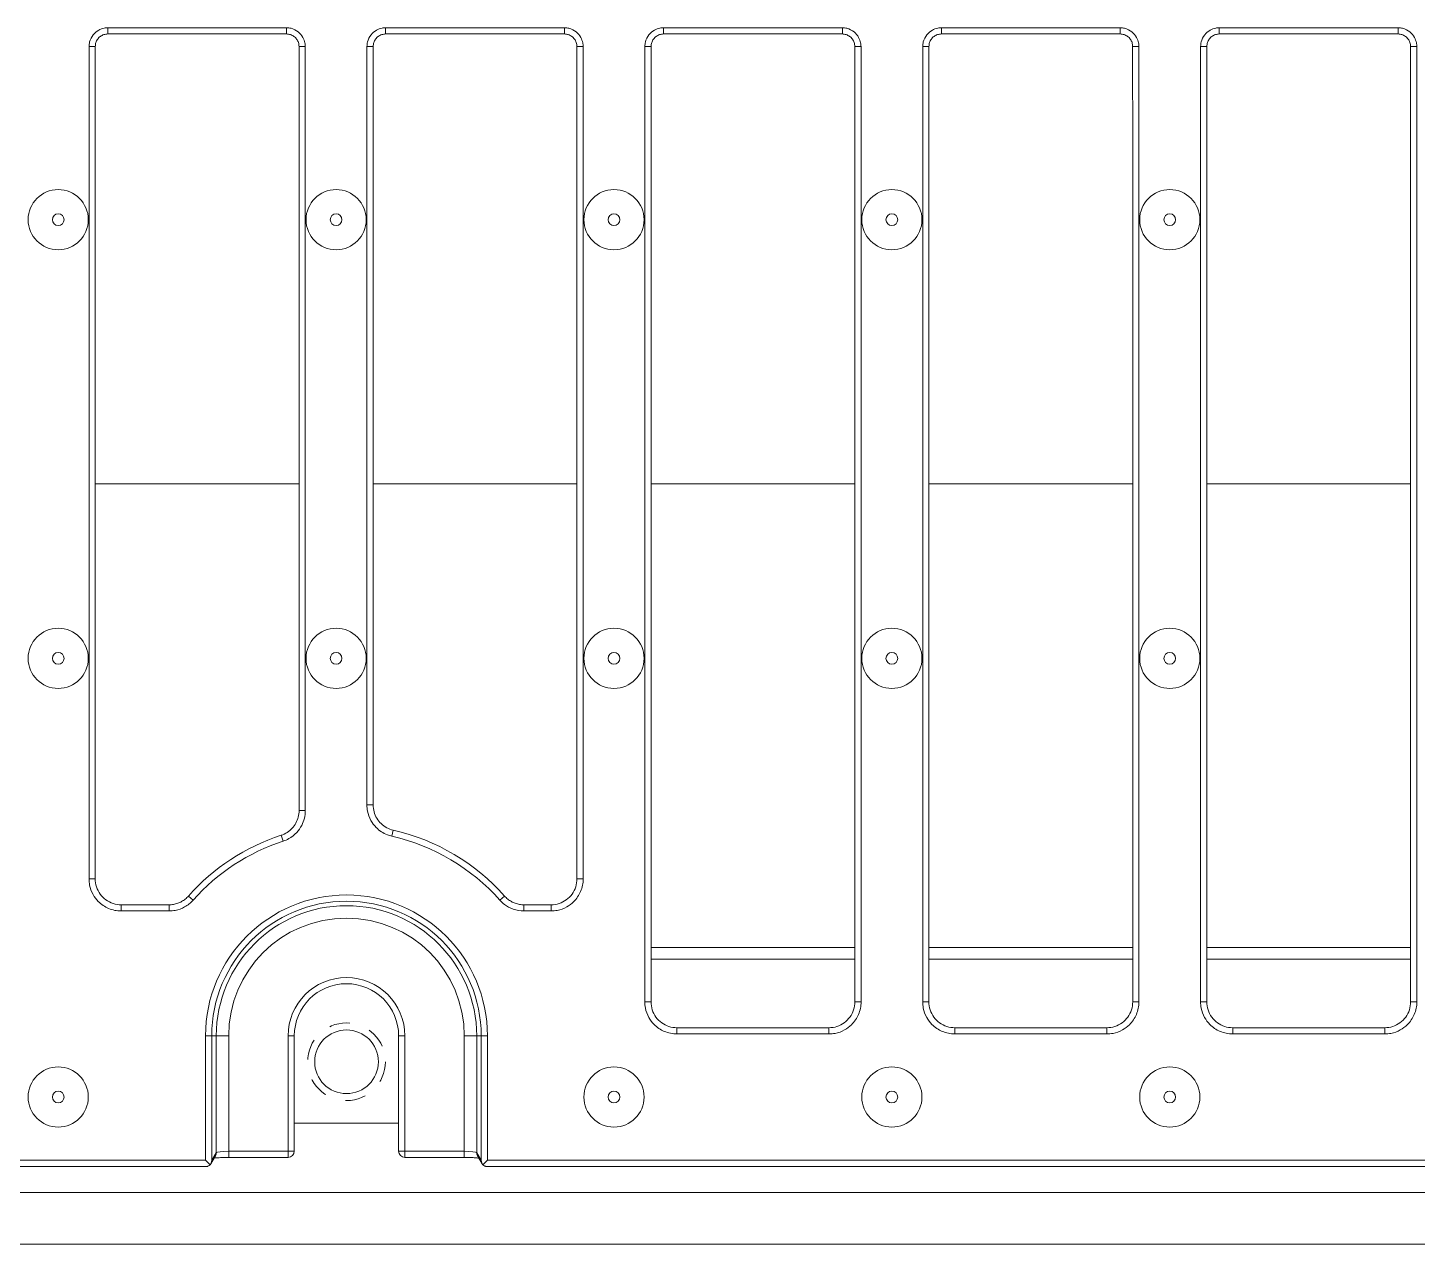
# Model space of a CAD drawing. Header units: inches. Extents: x -14 to 145, y 14 to 58.
# Drawn here: x 68.53 to 75.23, y 44.12 to 49.98 of the extents above; entities that cross this region are included whole.
import ezdxf

# ---------------------------------------------------------------- set-up
doc = ezdxf.new("R2010")
doc.units = ezdxf.units.IN
doc.header["$MEASUREMENT"] = 0
doc.linetypes.add('DASHED', pattern=[0.2067, 0.1654, -0.0413])
for name, color, linetype, lineweight in [('Hidden Narrow (ANSI)', 7, 'DASHED', 25), ('Visible (ANSI)', 7, 'Continuous', 50), ('Visible Narrow (ANSI)', 7, 'Continuous', 35)]:
    doc.layers.add(name, color=color, linetype=linetype, lineweight=lineweight)

msp = doc.modelspace()

# ---------------------------------------------------------------- linework, layer by layer
at = {"layer": 'Hidden Narrow (ANSI)', "lineweight": 0, "ltscale": 0.179413}
msp.add_circle((70.06318, 44.99621), 0.1875, dxfattribs=at)
at = {"layer": 'Visible (ANSI)', "lineweight": 0}
for p, q in [((69.77425, 49.95389), (68.91185, 49.95389)), ((71.11425, 49.95389), (70.25185, 49.95389)), ((72.45425, 49.95389), (71.59185, 49.95389)), ((73.79425, 49.95389), (72.93185, 49.95389)), ((75.13425, 49.95389), (74.27185, 49.95389)), ((68.97639, 45.7536), (69.20751, 45.7536)), ((70.91859, 45.7536), (71.04971, 45.7536)), ((72.51452, 45.49121), (71.53158, 45.49121)), ((73.85452, 45.49121), (72.87158, 45.49121)), ((75.19452, 45.49121), (74.21158, 45.49121)), ((72.38961, 45.16043), (71.65649, 45.16043)), ((73.72961, 45.16043), (72.99649, 45.16043)), ((75.06961, 45.16043), (74.33649, 45.16043)), ((69.81144, 44.56472), (69.81144, 45.12121)), ((70.31467, 45.12121), (70.31467, 44.56472)), ((68.11485, 44.49121), (69.38783, 44.49121)), ((69.40502, 44.49957), (69.38338, 44.52121)), ((69.40823, 44.50409), (69.43085, 44.54184)), ((69.49499, 44.53472), (69.78144, 44.53472)), ((70.34467, 44.53472), (70.63111, 44.53472)), ((70.69525, 44.54184), (70.71787, 44.50409)), ((70.72108, 44.49957), (70.74272, 44.52121)), ((70.73828, 44.49121), (89.38783, 44.49121)), ((140.06318, 44.36621), (44.06318, 44.36621)), ((140.06318, 44.11621), (44.06318, 44.11621))]:
    msp.add_line(p, q, dxfattribs=at)
for centre, radius in [((68.67305, 49.05821), 0.145), ((70.01305, 49.05821), 0.145), ((71.35305, 49.05821), 0.145), ((72.69305, 49.05821), 0.145), ((74.03305, 49.05821), 0.145), ((68.67305, 46.94221), 0.145), ((70.01305, 46.94221), 0.145), ((71.35305, 46.94221), 0.145), ((72.69305, 46.94221), 0.145), ((74.03305, 46.94221), 0.145), ((70.06318, 44.99621), 0.1535), ((68.67305, 44.82621), 0.145), ((71.35305, 44.82621), 0.145), ((72.69305, 44.82621), 0.145), ((74.03305, 44.82621), 0.145)]:
    msp.add_circle(centre, radius, dxfattribs=at)
for centre, radius, start, end in [((70.06305, 45.12121), 1.01769, 41.509644, 77.18714), ((70.06305, 45.12121), 1.01769, 108.016699, 138.490356), ((70.06305, 45.12121), 0.25161, 0, 180), ((69.78144, 44.56472), 0.03, 270, 0), ((70.34467, 44.56472), 0.03, 180, 270)]:
    msp.add_arc(centre, radius, start, end, dxfattribs=at)
for centre, major_axis, start_param, end_param in [((69.38338, 44.52097), (-0.00878, -0.03176), 1.1029639, 1.8156088), ((70.74272, 44.52097), (0.00878, -0.03176), 4.4675765, 5.1802214)]:
    msp.add_ellipse(centre, major_axis=major_axis, ratio=0.9032025, start_param=start_param, end_param=end_param, dxfattribs=at)
for points, knots in [([(68.91185, 49.95389), (68.9056, 49.95389), (68.89926, 49.95289), (68.88732, 49.949), (68.88167, 49.94612), (68.87149, 49.93871), (68.86703, 49.93424), (68.85964, 49.92404), (68.85677, 49.91838), (68.85292, 49.90646), (68.85193, 49.9002), (68.85193, 49.89395)], [0, 0, 0, 0, 0.07139718, 0.07139718, 0.14279436, 0.14279436, 0.21419154, 0.21419154, 0.28558872, 0.28558872, 0.3569859, 0.3569859, 0.3569859, 0.3569859]), ([(69.83417, 49.89395), (69.83417, 49.9002), (69.83317, 49.90654), (69.82929, 49.91849), (69.82641, 49.92414), (69.819, 49.93433), (69.81453, 49.93879), (69.80433, 49.94618), (69.79867, 49.94905), (69.78676, 49.9529), (69.7805, 49.95389), (69.77425, 49.95389)], [0, 0, 0, 0, 0.07139701, 0.07139701, 0.14279401, 0.14279401, 0.21419102, 0.21419102, 0.28558803, 0.28558803, 0.35698503, 0.35698503, 0.35698503, 0.35698503]), ([(70.25185, 49.95389), (70.2456, 49.95389), (70.23926, 49.95289), (70.22732, 49.949), (70.22167, 49.94612), (70.21149, 49.93871), (70.20703, 49.93424), (70.19964, 49.92404), (70.19677, 49.91838), (70.19292, 49.90646), (70.19193, 49.9002), (70.19193, 49.89395)], [0, 0, 0, 0, 0.07139718, 0.07139718, 0.14279436, 0.14279436, 0.21419154, 0.21419154, 0.28558872, 0.28558872, 0.3569859, 0.3569859, 0.3569859, 0.3569859]), ([(71.17417, 49.89395), (71.17417, 49.9002), (71.17317, 49.90654), (71.16929, 49.91849), (71.16641, 49.92414), (71.159, 49.93433), (71.15453, 49.93879), (71.14433, 49.94618), (71.13867, 49.94905), (71.12676, 49.9529), (71.1205, 49.95389), (71.11425, 49.95389)], [0, 0, 0, 0, 0.07139701, 0.07139701, 0.14279401, 0.14279401, 0.21419102, 0.21419102, 0.28558803, 0.28558803, 0.35698503, 0.35698503, 0.35698503, 0.35698503]), ([(71.59185, 49.95389), (71.5856, 49.95389), (71.57926, 49.95289), (71.56732, 49.949), (71.56167, 49.94612), (71.55149, 49.93871), (71.54703, 49.93424), (71.53964, 49.92404), (71.53677, 49.91838), (71.53292, 49.90646), (71.53193, 49.9002), (71.53193, 49.89395)], [0, 0, 0, 0, 0.07139718, 0.07139718, 0.14279436, 0.14279436, 0.21419154, 0.21419154, 0.28558872, 0.28558872, 0.3569859, 0.3569859, 0.3569859, 0.3569859]), ([(72.51417, 49.89395), (72.51417, 49.9002), (72.51317, 49.90654), (72.50929, 49.91849), (72.50641, 49.92414), (72.499, 49.93433), (72.49453, 49.93879), (72.48433, 49.94618), (72.47867, 49.94905), (72.46676, 49.9529), (72.4605, 49.95389), (72.45425, 49.95389)], [0, 0, 0, 0, 0.07139701, 0.07139701, 0.14279401, 0.14279401, 0.21419102, 0.21419102, 0.28558803, 0.28558803, 0.35698503, 0.35698503, 0.35698503, 0.35698503]), ([(72.93185, 49.95389), (72.9256, 49.95389), (72.91926, 49.95289), (72.90732, 49.949), (72.90167, 49.94612), (72.89149, 49.93871), (72.88703, 49.93424), (72.87964, 49.92404), (72.87677, 49.91838), (72.87292, 49.90646), (72.87193, 49.9002), (72.87193, 49.89395)], [0, 0, 0, 0, 0.07139718, 0.07139718, 0.14279436, 0.14279436, 0.21419154, 0.21419154, 0.28558872, 0.28558872, 0.3569859, 0.3569859, 0.3569859, 0.3569859]), ([(73.85417, 49.89395), (73.85417, 49.9002), (73.85317, 49.90654), (73.84929, 49.91849), (73.84641, 49.92414), (73.839, 49.93433), (73.83453, 49.93879), (73.82433, 49.94618), (73.81867, 49.94905), (73.80676, 49.9529), (73.8005, 49.95389), (73.79425, 49.95389)], [0, 0, 0, 0, 0.07139701, 0.07139701, 0.14279401, 0.14279401, 0.21419102, 0.21419102, 0.28558803, 0.28558803, 0.35698503, 0.35698503, 0.35698503, 0.35698503]), ([(74.27185, 49.95389), (74.2656, 49.95389), (74.25926, 49.95289), (74.24732, 49.949), (74.24167, 49.94612), (74.23149, 49.93871), (74.22703, 49.93424), (74.21964, 49.92404), (74.21677, 49.91838), (74.21292, 49.90646), (74.21193, 49.9002), (74.21193, 49.89395)], [0, 0, 0, 0, 0.07139718, 0.07139718, 0.14279436, 0.14279436, 0.21419154, 0.21419154, 0.28558872, 0.28558872, 0.3569859, 0.3569859, 0.3569859, 0.3569859]), ([(75.19417, 49.89395), (75.19417, 49.9002), (75.19317, 49.90654), (75.18929, 49.91849), (75.18641, 49.92414), (75.179, 49.93433), (75.17453, 49.93879), (75.16433, 49.94618), (75.15867, 49.94905), (75.14676, 49.9529), (75.1405, 49.95389), (75.13425, 49.95389)], [0, 0, 0, 0, 0.07139701, 0.07139701, 0.14279401, 0.14279401, 0.21419102, 0.21419102, 0.28558803, 0.28558803, 0.35698503, 0.35698503, 0.35698503, 0.35698503]), ([(68.85193, 49.89395), (68.85193, 49.62625), (68.85192, 49.35855), (68.85189, 48.82314), (68.85187, 48.55544), (68.85182, 48.02004), (68.85179, 47.75234), (68.85173, 47.21694), (68.8517, 46.94924), (68.85164, 46.41383), (68.85162, 46.14613), (68.8516, 45.87843)], [0, 0, 0, 0, 2.0398805, 2.0398805, 4.0797611, 4.0797611, 6.1196416, 6.1196416, 8.1595222, 8.1595222, 10.1994027, 10.1994027, 10.1994027, 10.1994027]), ([(69.83417, 49.89395), (69.83417, 49.6482), (69.83418, 49.40245), (69.83421, 48.91095), (69.83423, 48.6652), (69.83427, 48.17371), (69.8343, 47.92796), (69.83435, 47.43646), (69.83438, 47.19071), (69.83443, 46.69921), (69.83446, 46.45346), (69.83448, 46.20772)], [-9.3630221, -9.3630221, -9.3630221, -9.3630221, -7.4904177, -7.4904177, -5.6178133, -5.6178133, -3.7452088, -3.7452088, -1.8726044, -1.8726044, 0, 0, 0, 0]), ([(70.19193, 49.89395), (70.19193, 49.65004), (70.19192, 49.40613), (70.1919, 48.91831), (70.19188, 48.67439), (70.19184, 48.18657), (70.19181, 47.94266), (70.19176, 47.45484), (70.19173, 47.21093), (70.19167, 46.72311), (70.19165, 46.4792), (70.19163, 46.23529)], [0, 0, 0, 0, 1.8585962, 1.8585962, 3.7171925, 3.7171925, 5.5757887, 5.5757887, 7.434385, 7.434385, 9.2929812, 9.2929812, 9.2929812, 9.2929812]), ([(71.17417, 49.89395), (71.17417, 49.62625), (71.17418, 49.35855), (71.17421, 48.82314), (71.17424, 48.55544), (71.17428, 48.02004), (71.17431, 47.75234), (71.17437, 47.21694), (71.17441, 46.94924), (71.17446, 46.41383), (71.17449, 46.14613), (71.1745, 45.87843)], [-10.1994027, -10.1994027, -10.1994027, -10.1994027, -8.1595222, -8.1595222, -6.1196416, -6.1196416, -4.0797611, -4.0797611, -2.0398805, -2.0398805, 0, 0, 0, 0]), ([(71.53193, 49.89395), (71.53193, 49.5867), (71.53192, 49.27946), (71.53188, 48.66497), (71.53185, 48.35772), (71.53179, 47.74323), (71.53175, 47.43598), (71.53168, 46.82149), (71.53165, 46.51425), (71.5316, 45.89976), (71.53158, 45.59251), (71.53157, 45.28527)], [0, 0, 0, 0, 2.3412087, 2.3412087, 4.6824173, 4.6824173, 7.023626, 7.023626, 9.3648346, 9.3648346, 11.7060433, 11.7060433, 11.7060433, 11.7060433]), ([(72.51417, 49.89395), (72.51417, 49.5867), (72.51419, 49.27946), (72.51423, 48.66497), (72.51425, 48.35772), (72.51431, 47.74323), (72.51435, 47.43598), (72.51442, 46.82149), (72.51445, 46.51425), (72.51451, 45.89976), (72.51452, 45.59251), (72.51453, 45.28527)], [-11.7060433, -11.7060433, -11.7060433, -11.7060433, -9.3648346, -9.3648346, -7.023626, -7.023626, -4.6824173, -4.6824173, -2.3412087, -2.3412087, 0, 0, 0, 0]), ([(72.87193, 49.89395), (72.87193, 49.5867), (72.87192, 49.27946), (72.87188, 48.66497), (72.87185, 48.35772), (72.87179, 47.74323), (72.87175, 47.43598), (72.87168, 46.82149), (72.87165, 46.51425), (72.8716, 45.89976), (72.87158, 45.59251), (72.87157, 45.28527)], [0, 0, 0, 0, 2.3412087, 2.3412087, 4.6824173, 4.6824173, 7.023626, 7.023626, 9.3648346, 9.3648346, 11.7060433, 11.7060433, 11.7060433, 11.7060433]), ([(73.85417, 49.89395), (73.85417, 49.5867), (73.85419, 49.27946), (73.85423, 48.66497), (73.85425, 48.35772), (73.85431, 47.74323), (73.85435, 47.43598), (73.85442, 46.82149), (73.85445, 46.51425), (73.85451, 45.89976), (73.85452, 45.59251), (73.85453, 45.28527)], [-11.7060433, -11.7060433, -11.7060433, -11.7060433, -9.3648346, -9.3648346, -7.023626, -7.023626, -4.6824173, -4.6824173, -2.3412087, -2.3412087, 0, 0, 0, 0]), ([(74.21193, 49.89395), (74.21193, 49.5867), (74.21192, 49.27946), (74.21188, 48.66497), (74.21185, 48.35772), (74.21179, 47.74323), (74.21175, 47.43598), (74.21168, 46.82149), (74.21165, 46.51425), (74.2116, 45.89976), (74.21158, 45.59251), (74.21157, 45.28527)], [0, 0, 0, 0, 2.3412087, 2.3412087, 4.6824173, 4.6824173, 7.023626, 7.023626, 9.3648346, 9.3648346, 11.7060433, 11.7060433, 11.7060433, 11.7060433]), ([(75.19417, 49.89395), (75.19417, 49.5867), (75.19419, 49.27946), (75.19423, 48.66497), (75.19425, 48.35772), (75.19431, 47.74323), (75.19435, 47.43598), (75.19442, 46.82149), (75.19445, 46.51425), (75.19451, 45.89976), (75.19452, 45.59251), (75.19453, 45.28527)], [-11.7060433, -11.7060433, -11.7060433, -11.7060433, -9.3648346, -9.3648346, -7.023626, -7.023626, -4.6824173, -4.6824173, -2.3412087, -2.3412087, 0, 0, 0, 0]), ([(70.19163, 46.23529), (70.19163, 46.22413), (70.19315, 46.21283), (70.19914, 46.19115), (70.20355, 46.18082), (70.21511, 46.1615), (70.22219, 46.15265), (70.23837, 46.13723), (70.24755, 46.13058), (70.26722, 46.12002), (70.27786, 46.11604), (70.28874, 46.11356)], [0, 0, 0, 0, 0.10542288, 0.10542288, 0.21084577, 0.21084577, 0.31626865, 0.31626865, 0.42169154, 0.42169154, 0.52711442, 0.52711442, 0.52711442, 0.52711442]), ([(69.74829, 46.089), (69.75818, 46.09222), (69.76779, 46.09674), (69.78551, 46.108), (69.79356, 46.11467), (69.8079, 46.12997), (69.81413, 46.13858), (69.82415, 46.15686), (69.82801, 46.16666), (69.83316, 46.18684), (69.83448, 46.19731), (69.83448, 46.20772)], [0, 0, 0, 0, 0.09833947, 0.09833947, 0.19667895, 0.19667895, 0.29501842, 0.29501842, 0.39335789, 0.39335789, 0.49169737, 0.49169737, 0.49169737, 0.49169737]), ([(68.8516, 45.87843), (68.8516, 45.86542), (68.85368, 45.85221), (68.86177, 45.82732), (68.86776, 45.81556), (68.88319, 45.79434), (68.89249, 45.78505), (68.91374, 45.76964), (68.92553, 45.76367), (68.95034, 45.75565), (68.96338, 45.7536), (68.97639, 45.7536)], [0, 0, 0, 0, 0.12291679, 0.12291679, 0.24583358, 0.24583358, 0.36875037, 0.36875037, 0.49166716, 0.49166716, 0.61458394, 0.61458394, 0.61458394, 0.61458394]), ([(71.04971, 45.7536), (71.06273, 45.7536), (71.07593, 45.75568), (71.10081, 45.76377), (71.11258, 45.76977), (71.13379, 45.78521), (71.14307, 45.79451), (71.15847, 45.81577), (71.16444, 45.82756), (71.17246, 45.85238), (71.1745, 45.86542), (71.1745, 45.87843)], [0, 0, 0, 0, 0.12291711, 0.12291711, 0.24583422, 0.24583422, 0.36875133, 0.36875133, 0.49166844, 0.49166844, 0.61458555, 0.61458555, 0.61458555, 0.61458555]), ([(69.20751, 45.7536), (69.21453, 45.7536), (69.2216, 45.75419), (69.23555, 45.75658), (69.24243, 45.75837), (69.25571, 45.76306), (69.26212, 45.76596), (69.27441, 45.77281), (69.28024, 45.77674), (69.2912, 45.78555), (69.29631, 45.79043), (69.30096, 45.79568)], [0, 0, 0, 0, 0.06627672, 0.06627672, 0.13255344, 0.13255344, 0.19883016, 0.19883016, 0.26510688, 0.26510688, 0.3313836, 0.3313836, 0.3313836, 0.3313836]), ([(70.82514, 45.79568), (70.82979, 45.79043), (70.83492, 45.78553), (70.84596, 45.77667), (70.85186, 45.7727), (70.86418, 45.76586), (70.87059, 45.76298), (70.88386, 45.75832), (70.89067, 45.75656), (70.90453, 45.75419), (70.91158, 45.7536), (70.91859, 45.7536)], [0, 0, 0, 0, 0.06627671, 0.06627671, 0.13255342, 0.13255342, 0.19883012, 0.19883012, 0.26510683, 0.26510683, 0.33138354, 0.33138354, 0.33138354, 0.33138354]), ([(71.53157, 45.28527), (71.53157, 45.27226), (71.53366, 45.25904), (71.54176, 45.23416), (71.54776, 45.22239), (71.56321, 45.20117), (71.57252, 45.19188), (71.5938, 45.17648), (71.60559, 45.17051), (71.63042, 45.16248), (71.64347, 45.16043), (71.65649, 45.16043)], [0, 0, 0, 0, 0.12296441, 0.12296441, 0.24592882, 0.24592882, 0.36889323, 0.36889323, 0.49185764, 0.49185764, 0.61482205, 0.61482205, 0.61482205, 0.61482205]), ([(72.38961, 45.16043), (72.40263, 45.16043), (72.41585, 45.16251), (72.44075, 45.17061), (72.45252, 45.1766), (72.47376, 45.19204), (72.48305, 45.20134), (72.49847, 45.2226), (72.50445, 45.23439), (72.51248, 45.25921), (72.51453, 45.27226), (72.51453, 45.28527)], [0, 0, 0, 0, 0.12296382, 0.12296382, 0.24592765, 0.24592765, 0.36889147, 0.36889147, 0.49185529, 0.49185529, 0.61481912, 0.61481912, 0.61481912, 0.61481912]), ([(72.87157, 45.28527), (72.87157, 45.27226), (72.87366, 45.25904), (72.88176, 45.23416), (72.88776, 45.22239), (72.90321, 45.20117), (72.91252, 45.19188), (72.9338, 45.17648), (72.94559, 45.17051), (72.97042, 45.16248), (72.98347, 45.16043), (72.99649, 45.16043)], [0, 0, 0, 0, 0.12296441, 0.12296441, 0.24592882, 0.24592882, 0.36889323, 0.36889323, 0.49185764, 0.49185764, 0.61482205, 0.61482205, 0.61482205, 0.61482205]), ([(73.72961, 45.16043), (73.74263, 45.16043), (73.75585, 45.16251), (73.78075, 45.17061), (73.79252, 45.1766), (73.81376, 45.19204), (73.82305, 45.20134), (73.83847, 45.2226), (73.84445, 45.23439), (73.85248, 45.25921), (73.85453, 45.27226), (73.85453, 45.28527)], [0, 0, 0, 0, 0.12296382, 0.12296382, 0.24592765, 0.24592765, 0.36889147, 0.36889147, 0.49185529, 0.49185529, 0.61481912, 0.61481912, 0.61481912, 0.61481912]), ([(74.21157, 45.28527), (74.21157, 45.27226), (74.21366, 45.25904), (74.22176, 45.23416), (74.22776, 45.22239), (74.24321, 45.20117), (74.25252, 45.19188), (74.2738, 45.17648), (74.28559, 45.17051), (74.31042, 45.16248), (74.32347, 45.16043), (74.33649, 45.16043)], [0, 0, 0, 0, 0.12296441, 0.12296441, 0.24592882, 0.24592882, 0.36889323, 0.36889323, 0.49185764, 0.49185764, 0.61482205, 0.61482205, 0.61482205, 0.61482205]), ([(75.06961, 45.16043), (75.08263, 45.16043), (75.09585, 45.16251), (75.12075, 45.17061), (75.13252, 45.1766), (75.15376, 45.19204), (75.16305, 45.20134), (75.17847, 45.2226), (75.18445, 45.23439), (75.19248, 45.25921), (75.19453, 45.27226), (75.19453, 45.28527)], [0, 0, 0, 0, 0.12296382, 0.12296382, 0.24592765, 0.24592765, 0.36889147, 0.36889147, 0.49185529, 0.49185529, 0.61481912, 0.61481912, 0.61481912, 0.61481912]), ([(69.40502, 44.49957), (69.40208, 44.49624), (69.39852, 44.49399), (69.39341, 44.49206), (69.39174, 44.49165), (69.38952, 44.49131), (69.38884, 44.49125), (69.3881, 44.49121), (69.38796, 44.49121), (69.38783, 44.49121)], [0.488346575, 0.488346575, 0.488346575, 0.488346575, 0.531226699, 0.531226699, 0.553475242, 0.553475242, 0.564599514, 0.564599514, 0.56745422, 0.56745422, 0.56745422, 0.56745422]), ([(69.49499, 44.53472), (69.48585, 44.53472), (69.4766, 44.53459), (69.45946, 44.5341), (69.45134, 44.53374), (69.43726, 44.53285), (69.43106, 44.53231), (69.42575, 44.53169), (69.42521, 44.53162), (69.42469, 44.53155)], [0, 0, 0, 0, 0.06962429, 0.06962429, 0.13782969, 0.13782969, 0.20474501, 0.20474501, 0.21261993, 0.21261993, 0.21261993, 0.21261993]), ([(70.70142, 44.53155), (70.69877, 44.53189), (70.69559, 44.53222), (70.68685, 44.53299), (70.68077, 44.53339), (70.66688, 44.53409), (70.6588, 44.53436), (70.64417, 44.53465), (70.63762, 44.53472), (70.63111, 44.53472)], [0.14374709, 0.14374709, 0.14374709, 0.14374709, 0.18374135, 0.18374135, 0.2421295, 0.2421295, 0.30704653, 0.30704653, 0.35663251, 0.35663251, 0.35663251, 0.35663251]), ([(70.73828, 44.49121), (70.73814, 44.49121), (70.73799, 44.49122), (70.73723, 44.49125), (70.73653, 44.49132), (70.73427, 44.49167), (70.73257, 44.49209), (70.72749, 44.49406), (70.72399, 44.49628), (70.72108, 44.49957)], [0.584003588, 0.584003588, 0.584003588, 0.584003588, 0.587047207, 0.587047207, 0.598370628, 0.598370628, 0.621017471, 0.621017471, 0.663397938, 0.663397938, 0.663397938, 0.663397938])]:
    msp.add_open_spline(points, degree=3, knots=knots, dxfattribs=at)
at = {"layer": 'Visible Narrow (ANSI)', "lineweight": 0}
for p, q in [((69.77425, 49.98389), (68.91185, 49.98389)), ((68.91185, 49.95389), (68.91185, 49.98389)), ((69.77425, 49.95389), (69.77425, 49.98389)), ((71.11425, 49.98389), (70.25185, 49.98389)), ((70.25185, 49.95389), (70.25185, 49.98389)), ((71.11425, 49.95389), (71.11425, 49.98389)), ((72.45425, 49.98389), (71.59185, 49.98389)), ((71.59185, 49.95389), (71.59185, 49.98389)), ((72.45425, 49.95389), (72.45425, 49.98389)), ((73.79425, 49.98389), (72.93185, 49.98389)), ((72.93185, 49.95389), (72.93185, 49.98389)), ((73.79425, 49.95389), (73.79425, 49.98389)), ((75.13425, 49.98389), (74.27185, 49.98389)), ((74.27185, 49.95389), (74.27185, 49.98389)), ((75.13425, 49.95389), (75.13425, 49.98389)), ((68.82193, 49.89395), (68.85193, 49.89395)), ((69.83417, 49.89395), (69.86417, 49.89395)), ((70.16193, 49.89395), (70.19193, 49.89395)), ((71.17417, 49.89395), (71.20417, 49.89395)), ((71.50193, 49.89395), (71.53193, 49.89395)), ((72.51417, 49.89395), (72.54417, 49.89395)), ((72.84193, 49.89395), (72.87193, 49.89395)), ((73.85417, 49.89395), (73.88417, 49.89395)), ((74.18193, 49.89395), (74.21193, 49.89395)), ((75.19417, 49.89395), (75.22417, 49.89395)), ((69.83431, 47.78477), (68.85179, 47.78477)), ((71.17431, 47.78477), (70.19179, 47.78477)), ((72.51431, 47.78477), (71.53179, 47.78477)), ((73.85431, 47.78477), (72.87179, 47.78477)), ((75.19431, 47.78477), (74.21179, 47.78477)), ((70.19163, 46.23529), (70.16163, 46.23529)), ((69.83448, 46.20772), (69.86448, 46.20772)), ((70.28874, 46.11356), (70.28209, 46.08431)), ((69.74829, 46.089), (69.75756, 46.06047)), ((68.8516, 45.87843), (68.8216, 45.87844)), ((71.1745, 45.87843), (71.2045, 45.87844)), ((69.30096, 45.79568), (69.32342, 45.7758)), ((70.82514, 45.79568), (70.80268, 45.7758)), ((68.97639, 45.7536), (68.97639, 45.7236)), ((68.97639, 45.7236), (69.20751, 45.7236)), ((69.20751, 45.7536), (69.20751, 45.7236)), ((70.91859, 45.7536), (70.91859, 45.7236)), ((70.91859, 45.7236), (71.04971, 45.7236)), ((71.04971, 45.7536), (71.04971, 45.7236)), ((72.51452, 45.54693), (71.53158, 45.54693)), ((73.85452, 45.54693), (72.87158, 45.54693)), ((75.19452, 45.54693), (74.21158, 45.54693)), ((71.53157, 45.28527), (71.50157, 45.28527)), ((72.51453, 45.28527), (72.54453, 45.28527)), ((72.87157, 45.28527), (72.84157, 45.28527)), ((73.85453, 45.28527), (73.88453, 45.28527)), ((74.21157, 45.28527), (74.18157, 45.28527)), ((75.19453, 45.28527), (75.22453, 45.28527)), ((71.65649, 45.16043), (71.65649, 45.13043)), ((72.38961, 45.16043), (72.38961, 45.13043)), ((72.99649, 45.16043), (72.99649, 45.13043)), ((73.72961, 45.16043), (73.72961, 45.13043)), ((74.33649, 45.16043), (74.33649, 45.13043)), ((75.06961, 45.16043), (75.06961, 45.13043)), ((69.38338, 45.12121), (69.38338, 44.52121)), ((69.38338, 45.12121), (69.41334, 45.12121)), ((69.41334, 44.52097), (69.41334, 45.12121)), ((69.41334, 45.12121), (69.43507, 45.12121)), ((69.43507, 45.12121), (69.49499, 45.12121)), ((69.43507, 45.12121), (69.43507, 44.55726)), ((69.49499, 44.56472), (69.49499, 45.12121)), ((69.78144, 45.12121), (69.81144, 45.12121)), ((69.78144, 45.12121), (69.78144, 44.56472)), ((70.34467, 45.12121), (70.31467, 45.12121)), ((70.34467, 44.56472), (70.34467, 45.12121)), ((70.69103, 45.12121), (70.63111, 45.12121)), ((70.63111, 45.12121), (70.63111, 44.56472)), ((70.69103, 44.55726), (70.69103, 45.12121)), ((70.71277, 45.12121), (70.69103, 45.12121)), ((70.74272, 45.12121), (70.71277, 45.12121)), ((70.71277, 45.12121), (70.71277, 44.52097)), ((70.74272, 44.52121), (70.74272, 45.12121)), ((71.65649, 45.13043), (72.38961, 45.13043)), ((72.99649, 45.13043), (73.72961, 45.13043)), ((74.33649, 45.13043), (75.06961, 45.13043)), ((70.31467, 44.70021), (69.81144, 44.70021)), ((69.43507, 44.55726), (69.41334, 44.52097)), ((69.49499, 44.56472), (69.49499, 44.53472)), ((69.78144, 44.56472), (69.49499, 44.56472)), ((69.78144, 44.56472), (69.81144, 44.56472)), ((69.78144, 44.53472), (69.78144, 44.56472)), ((70.31467, 44.56472), (70.34467, 44.56472)), ((70.34467, 44.56472), (70.34467, 44.53472)), ((70.63111, 44.56472), (70.34467, 44.56472)), ((70.63111, 44.56472), (70.63111, 44.53472)), ((70.71277, 44.52097), (70.69103, 44.55726)), ((69.38338, 44.52121), (68.12196, 44.52121)), ((70.74272, 44.52121), (89.38338, 44.52121))]:
    msp.add_line(p, q, dxfattribs=at)
for centre in [(68.67305, 49.05821), (70.01305, 49.05821), (71.35305, 49.05821), (72.69305, 49.05821), (74.03305, 49.05821), (68.67305, 46.94221), (70.01305, 46.94221), (71.35305, 46.94221), (72.69305, 46.94221), (74.03305, 46.94221), (68.67305, 44.82621), (71.35305, 44.82621), (72.69305, 44.82621), (74.03305, 44.82621)]:
    msp.add_circle(centre, 0.02838, dxfattribs=at)
for radius, start, end in [(0.98769, 108.016699, 138.490356), (0.98769, 41.509644, 77.18714), (0.67967, 0, 180), (0.64971, 0, 180), (0.62798, 0, 180), (0.56806, 0, 180), (0.28161, 0, 180)]:
    msp.add_arc((70.06305, 45.12121), radius, start, end, dxfattribs=at)
for centre, major_axis, ratio, start_param, end_param in [((69.40511, 44.55726), (0.02574, -0.01542), 0.9948398, 0, 0.5419848), ((69.49499, 44.55684), (-0.06, 0), 0.131233, 4.712389, 6.2308254), ((70.63111, 44.55684), (-0.06, 0), 0.131233, 3.1939525, 4.712389), ((70.72099, 44.55726), (-0.02574, -0.01542), 0.9948398, 5.7412005, 6.2831853)]:
    msp.add_ellipse(centre, major_axis=major_axis, ratio=ratio, start_param=start_param, end_param=end_param, dxfattribs=at)
for points, knots in [([(68.91185, 49.98389), (68.90604, 49.98389), (68.90018, 49.98332), (68.88523, 49.98037), (68.87641, 49.97714), (68.85804, 49.96696), (68.84902, 49.95935), (68.83352, 49.94004), (68.82761, 49.92802), (68.8228, 49.90836), (68.82193, 49.90114), (68.82193, 49.89395)], [0, 0, 0, 0, 0.04423505, 0.04423505, 0.11501112, 0.11501112, 0.20301749, 0.20301749, 0.30215547, 0.30215547, 0.3569859, 0.3569859, 0.3569859, 0.3569859]), ([(69.86417, 49.89395), (69.86417, 49.89976), (69.8636, 49.90562), (69.86065, 49.92059), (69.85742, 49.92942), (69.84722, 49.9478), (69.83961, 49.95683), (69.82029, 49.97233), (69.80825, 49.97823), (69.78861, 49.98303), (69.78142, 49.98389), (69.77425, 49.98389)], [0, 0, 0, 0, 0.04427123, 0.04427123, 0.1151052, 0.1151052, 0.20317467, 0.20317467, 0.30236545, 0.30236545, 0.35698503, 0.35698503, 0.35698503, 0.35698503]), ([(70.25185, 49.98389), (70.24604, 49.98389), (70.24018, 49.98332), (70.22523, 49.98037), (70.21641, 49.97714), (70.19804, 49.96696), (70.18902, 49.95935), (70.17352, 49.94004), (70.16761, 49.92802), (70.1628, 49.90836), (70.16193, 49.90114), (70.16193, 49.89395)], [0, 0, 0, 0, 0.04423505, 0.04423505, 0.11501112, 0.11501112, 0.20301749, 0.20301749, 0.30215547, 0.30215547, 0.3569859, 0.3569859, 0.3569859, 0.3569859]), ([(71.20417, 49.89395), (71.20417, 49.89976), (71.2036, 49.90562), (71.20065, 49.92059), (71.19742, 49.92942), (71.18722, 49.9478), (71.17961, 49.95683), (71.16029, 49.97233), (71.14825, 49.97823), (71.12861, 49.98303), (71.12142, 49.98389), (71.11425, 49.98389)], [0, 0, 0, 0, 0.04427123, 0.04427123, 0.1151052, 0.1151052, 0.20317467, 0.20317467, 0.30236545, 0.30236545, 0.35698503, 0.35698503, 0.35698503, 0.35698503]), ([(71.59185, 49.98389), (71.58604, 49.98389), (71.58018, 49.98332), (71.56523, 49.98037), (71.55641, 49.97714), (71.53804, 49.96696), (71.52902, 49.95935), (71.51352, 49.94004), (71.50761, 49.92802), (71.5028, 49.90836), (71.50193, 49.90114), (71.50193, 49.89395)], [0, 0, 0, 0, 0.04423505, 0.04423505, 0.11501112, 0.11501112, 0.20301749, 0.20301749, 0.30215547, 0.30215547, 0.3569859, 0.3569859, 0.3569859, 0.3569859]), ([(72.54417, 49.89395), (72.54417, 49.89976), (72.5436, 49.90562), (72.54065, 49.92059), (72.53742, 49.92942), (72.52722, 49.9478), (72.51961, 49.95683), (72.50029, 49.97233), (72.48825, 49.97823), (72.46861, 49.98303), (72.46142, 49.98389), (72.45425, 49.98389)], [0, 0, 0, 0, 0.04427123, 0.04427123, 0.1151052, 0.1151052, 0.20317467, 0.20317467, 0.30236545, 0.30236545, 0.35698503, 0.35698503, 0.35698503, 0.35698503]), ([(72.93185, 49.98389), (72.92604, 49.98389), (72.92018, 49.98332), (72.90523, 49.98037), (72.89641, 49.97714), (72.87804, 49.96696), (72.86902, 49.95935), (72.85352, 49.94004), (72.84761, 49.92802), (72.8428, 49.90836), (72.84193, 49.90114), (72.84193, 49.89395)], [0, 0, 0, 0, 0.04423505, 0.04423505, 0.11501112, 0.11501112, 0.20301749, 0.20301749, 0.30215547, 0.30215547, 0.3569859, 0.3569859, 0.3569859, 0.3569859]), ([(73.88417, 49.89395), (73.88417, 49.89976), (73.8836, 49.90562), (73.88065, 49.92059), (73.87742, 49.92942), (73.86722, 49.9478), (73.85961, 49.95683), (73.84029, 49.97233), (73.82825, 49.97823), (73.80861, 49.98303), (73.80142, 49.98389), (73.79425, 49.98389)], [0, 0, 0, 0, 0.04427123, 0.04427123, 0.1151052, 0.1151052, 0.20317467, 0.20317467, 0.30236545, 0.30236545, 0.35698503, 0.35698503, 0.35698503, 0.35698503]), ([(74.27185, 49.98389), (74.26604, 49.98389), (74.26018, 49.98332), (74.24523, 49.98037), (74.23641, 49.97714), (74.21804, 49.96696), (74.20902, 49.95935), (74.19352, 49.94004), (74.18761, 49.92802), (74.1828, 49.90836), (74.18193, 49.90114), (74.18193, 49.89395)], [0, 0, 0, 0, 0.04423505, 0.04423505, 0.11501112, 0.11501112, 0.20301749, 0.20301749, 0.30215547, 0.30215547, 0.3569859, 0.3569859, 0.3569859, 0.3569859]), ([(75.22417, 49.89395), (75.22417, 49.89976), (75.2236, 49.90562), (75.22065, 49.92059), (75.21742, 49.92942), (75.20722, 49.9478), (75.19961, 49.95683), (75.18029, 49.97233), (75.16825, 49.97823), (75.14861, 49.98303), (75.14142, 49.98389), (75.13425, 49.98389)], [0, 0, 0, 0, 0.04427123, 0.04427123, 0.1151052, 0.1151052, 0.20317467, 0.20317467, 0.30236545, 0.30236545, 0.35698503, 0.35698503, 0.35698503, 0.35698503]), ([(68.82193, 49.89395), (68.82193, 49.55932), (68.82191, 49.2247), (68.82187, 48.55544), (68.82184, 48.22082), (68.8218, 47.88619), (68.82177, 47.55157), (68.82173, 47.21694), (68.82165, 46.54769), (68.82162, 46.21306), (68.8216, 45.87844)], [0, 0, 0, 0, 2.5498507, 2.5498507, 5.0997014, 5.0997014, 5.0997014, 7.6495521, 7.6495521, 10.1994027, 10.1994027, 10.1994027, 10.1994027]), ([(69.86448, 46.20772), (69.86443, 46.82209), (69.86435, 47.43646), (69.86422, 48.66521), (69.86418, 49.27958), (69.86417, 49.89395)], [0, 0, 0, 0, 4.6815111, 4.6815111, 9.3630221, 9.3630221, 9.3630221, 9.3630221]), ([(70.16193, 49.89395), (70.16193, 49.58906), (70.16192, 49.28417), (70.16188, 48.6744), (70.16185, 48.36951), (70.16182, 48.06462), (70.16179, 47.75973), (70.16176, 47.45485), (70.16169, 46.84507), (70.16165, 46.54018), (70.16163, 46.23529)], [0, 0, 0, 0, 2.3232453, 2.3232453, 4.6464906, 4.6464906, 4.6464906, 6.9697359, 6.9697359, 9.2929812, 9.2929812, 9.2929812, 9.2929812]), ([(71.2045, 45.87844), (71.20446, 46.54769), (71.20437, 47.21694), (71.20423, 48.55544), (71.20418, 49.2247), (71.20417, 49.89395)], [0, 0, 0, 0, 5.0997014, 5.0997014, 10.1994027, 10.1994027, 10.1994027, 10.1994027]), ([(71.50193, 49.89395), (71.50193, 49.50989), (71.50191, 49.12584), (71.50185, 48.35772), (71.50181, 47.97367), (71.50177, 47.58961), (71.50174, 47.29093), (71.5017, 46.99224), (71.50162, 46.22413), (71.50159, 45.7547), (71.50157, 45.28527)], [0, 0, 0, 0, 2.9265108, 2.9265108, 5.8530216, 5.8530216, 5.8530216, 8.1289838, 8.1289838, 11.7060433, 11.7060433, 11.7060433, 11.7060433]), ([(72.54453, 45.28527), (72.54451, 46.05338), (72.54442, 46.8215), (72.54425, 48.35772), (72.54418, 49.12584), (72.54417, 49.89395)], [0, 0, 0, 0, 5.8530216, 5.8530216, 11.7060433, 11.7060433, 11.7060433, 11.7060433]), ([(72.84193, 49.89395), (72.84193, 49.50989), (72.84191, 49.12584), (72.84185, 48.35772), (72.84181, 47.97367), (72.84177, 47.58961), (72.84174, 47.29093), (72.8417, 46.99224), (72.84162, 46.22413), (72.84159, 45.7547), (72.84157, 45.28527)], [0, 0, 0, 0, 2.9265108, 2.9265108, 5.8530216, 5.8530216, 5.8530216, 8.1289838, 8.1289838, 11.7060433, 11.7060433, 11.7060433, 11.7060433]), ([(73.88453, 45.28527), (73.88451, 46.05338), (73.88442, 46.8215), (73.88425, 48.35772), (73.88418, 49.12584), (73.88417, 49.89395)], [0, 0, 0, 0, 5.8530216, 5.8530216, 11.7060433, 11.7060433, 11.7060433, 11.7060433]), ([(74.18193, 49.89395), (74.18193, 49.50989), (74.18191, 49.12584), (74.18185, 48.35772), (74.18181, 47.97367), (74.18177, 47.58961), (74.18174, 47.29093), (74.1817, 46.99224), (74.18162, 46.22413), (74.18159, 45.7547), (74.18157, 45.28527)], [0, 0, 0, 0, 2.9265108, 2.9265108, 5.8530216, 5.8530216, 5.8530216, 8.1289838, 8.1289838, 11.7060433, 11.7060433, 11.7060433, 11.7060433]), ([(75.22453, 45.28527), (75.22451, 46.05338), (75.22442, 46.8215), (75.22425, 48.35772), (75.22418, 49.12584), (75.22417, 49.89395)], [0, 0, 0, 0, 5.8530216, 5.8530216, 11.7060433, 11.7060433, 11.7060433, 11.7060433]), ([(70.16163, 46.23529), (70.16163, 46.22529), (70.1626, 46.2152), (70.16768, 46.18944), (70.17324, 46.17424), (70.1879, 46.14782), (70.19647, 46.1364), (70.22144, 46.11112), (70.23993, 46.09893), (70.26728, 46.08826), (70.27464, 46.086), (70.28209, 46.08431)], [0, 0, 0, 0, 0.07620995, 0.07620995, 0.19814586, 0.19814586, 0.30454528, 0.30454528, 0.46892315, 0.46892315, 0.52711442, 0.52711442, 0.52711442, 0.52711442]), ([(69.75756, 46.06047), (69.76707, 46.06356), (69.77636, 46.06761), (69.79926, 46.0804), (69.81198, 46.09038), (69.83256, 46.11247), (69.84077, 46.12415), (69.85847, 46.1584), (69.86448, 46.18313), (69.86448, 46.20772)], [0, 0, 0, 0, 0.07613441, 0.07613441, 0.19794948, 0.19794948, 0.30435103, 0.30435103, 0.49169737, 0.49169737, 0.49169737, 0.49169737]), ([(68.8216, 45.87844), (68.8216, 45.86842), (68.82258, 45.85832), (68.82766, 45.83253), (68.83323, 45.81732), (68.8479, 45.7909), (68.85648, 45.77948), (68.88031, 45.75536), (68.89744, 45.74374), (68.93486, 45.72783), (68.95567, 45.7236), (68.97639, 45.7236)], [0, 0, 0, 0, 0.07628483, 0.07628483, 0.19834055, 0.19834055, 0.30473331, 0.30473331, 0.45671152, 0.45671152, 0.61458394, 0.61458394, 0.61458394, 0.61458394]), ([(71.04971, 45.7236), (71.05972, 45.7236), (71.06982, 45.72457), (71.09558, 45.72966), (71.11079, 45.73523), (71.13719, 45.74989), (71.1486, 45.75846), (71.17272, 45.78229), (71.18435, 45.79941), (71.20027, 45.83686), (71.2045, 45.85769), (71.2045, 45.87844)], [0, 0, 0, 0, 0.07622853, 0.07622853, 0.19819418, 0.19819418, 0.3045453, 0.3045453, 0.45652708, 0.45652708, 0.61458555, 0.61458555, 0.61458555, 0.61458555]), ([(69.20751, 45.7236), (69.2175, 45.7236), (69.22758, 45.72457), (69.2533, 45.72965), (69.26851, 45.73522), (69.29791, 45.75151), (69.31181, 45.76268), (69.32342, 45.7758)], [0, 0, 0, 0, 0.07610256, 0.07610256, 0.19786667, 0.19786667, 0.3313836, 0.3313836, 0.3313836, 0.3313836]), ([(70.80268, 45.7758), (70.8093, 45.76832), (70.81671, 45.76142), (70.83756, 45.74552), (70.85181, 45.73782), (70.8835, 45.72661), (70.90107, 45.7236), (70.91859, 45.7236)], [0, 0, 0, 0, 0.07610512, 0.07610512, 0.19787332, 0.19787332, 0.33138354, 0.33138354, 0.33138354, 0.33138354]), ([(71.50157, 45.28527), (71.50157, 45.27528), (71.50255, 45.26519), (71.50762, 45.23945), (71.51318, 45.22425), (71.52783, 45.19785), (71.5364, 45.18642), (71.56024, 45.16228), (71.57738, 45.15064), (71.61486, 45.13468), (71.63572, 45.13043), (71.65649, 45.13043)], [0, 0, 0, 0, 0.07615718, 0.07615718, 0.19800867, 0.19800867, 0.30442519, 0.30442519, 0.4565492, 0.4565492, 0.61482205, 0.61482205, 0.61482205, 0.61482205]), ([(72.38961, 45.13043), (72.39962, 45.13043), (72.40973, 45.13141), (72.43551, 45.13649), (72.45072, 45.14206), (72.47716, 45.15673), (72.48859, 45.16531), (72.51273, 45.18916), (72.52437, 45.20629), (72.54029, 45.24373), (72.54453, 45.26455), (72.54453, 45.28527)], [0, 0, 0, 0, 0.07627851, 0.07627851, 0.19832414, 0.19832414, 0.30481834, 0.30481834, 0.45691444, 0.45691444, 0.61481912, 0.61481912, 0.61481912, 0.61481912]), ([(72.84157, 45.28527), (72.84157, 45.27528), (72.84255, 45.26519), (72.84762, 45.23945), (72.85318, 45.22425), (72.86783, 45.19785), (72.8764, 45.18642), (72.90024, 45.16228), (72.91738, 45.15064), (72.95486, 45.13468), (72.97572, 45.13043), (72.99649, 45.13043)], [0, 0, 0, 0, 0.07615718, 0.07615718, 0.19800867, 0.19800867, 0.30442519, 0.30442519, 0.4565492, 0.4565492, 0.61482205, 0.61482205, 0.61482205, 0.61482205]), ([(73.72961, 45.13043), (73.73962, 45.13043), (73.74973, 45.13141), (73.77551, 45.13649), (73.79072, 45.14206), (73.81716, 45.15673), (73.82859, 45.16531), (73.85273, 45.18916), (73.86437, 45.20629), (73.88029, 45.24373), (73.88453, 45.26455), (73.88453, 45.28527)], [0, 0, 0, 0, 0.07627851, 0.07627851, 0.19832414, 0.19832414, 0.30481834, 0.30481834, 0.45691444, 0.45691444, 0.61481912, 0.61481912, 0.61481912, 0.61481912]), ([(74.18157, 45.28527), (74.18157, 45.27528), (74.18255, 45.26519), (74.18762, 45.23945), (74.19318, 45.22425), (74.20783, 45.19785), (74.2164, 45.18642), (74.24024, 45.16228), (74.25738, 45.15064), (74.29486, 45.13468), (74.31572, 45.13043), (74.33649, 45.13043)], [0, 0, 0, 0, 0.07615718, 0.07615718, 0.19800867, 0.19800867, 0.30442519, 0.30442519, 0.4565492, 0.4565492, 0.61482205, 0.61482205, 0.61482205, 0.61482205]), ([(75.06961, 45.13043), (75.07962, 45.13043), (75.08973, 45.13141), (75.11551, 45.13649), (75.13072, 45.14206), (75.15716, 45.15673), (75.16859, 45.16531), (75.19273, 45.18916), (75.20437, 45.20629), (75.22029, 45.24373), (75.22453, 45.26455), (75.22453, 45.28527)], [0, 0, 0, 0, 0.07627851, 0.07627851, 0.19832414, 0.19832414, 0.30481834, 0.30481834, 0.45691444, 0.45691444, 0.61481912, 0.61481912, 0.61481912, 0.61481912])]:
    msp.add_open_spline(points, degree=3, knots=knots, dxfattribs=at)

doc.saveas('drawing.dxf')
